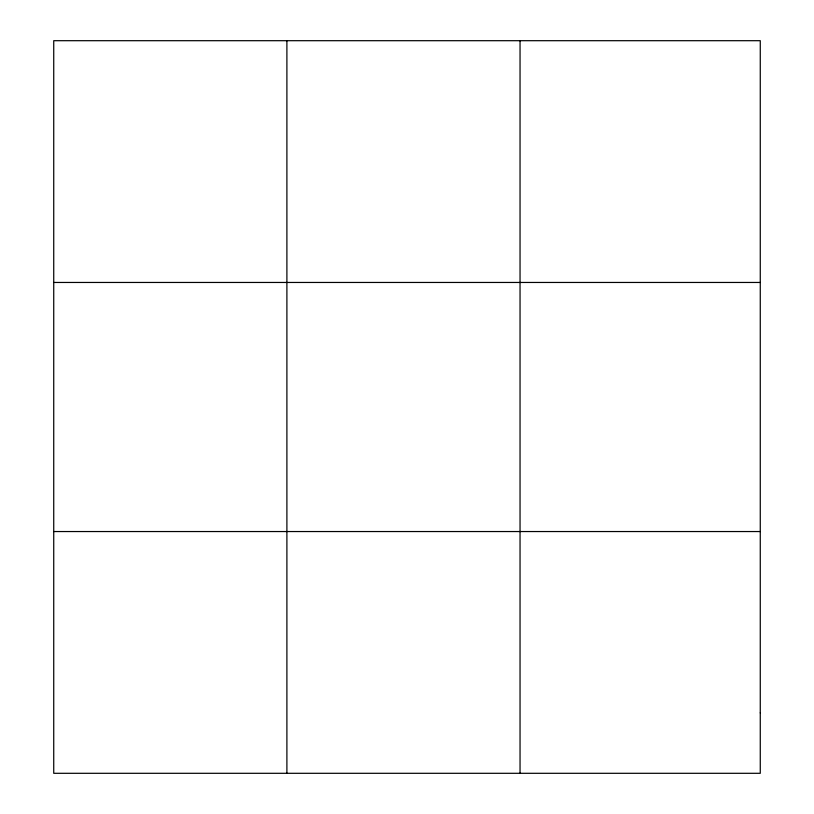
<?xml version="1.0" encoding="UTF-8"?>
<svg xmlns="http://www.w3.org/2000/svg" width="814" height="814" viewBox="0 0 814 814"><rect width="100%" height="100%" fill="white"/><g stroke="black" fill="none" stroke-linecap="round" stroke-linejoin="round"><path stroke-width="1.22" d="M286.894 40.7L286.894 773.3M520.044 40.7L520.044 773.3M53.734 282.458L760.266 282.458M53.734 531.542L760.266 531.542M760.266 712.861L760.266 773.3L53.734 773.3L53.734 40.7L760.266 40.7L760.266 712.861"/></g></svg>
